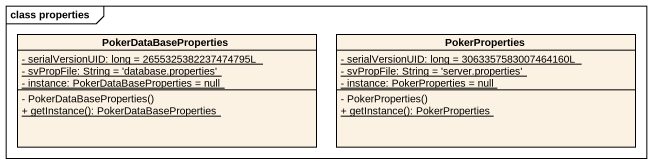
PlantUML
@startuml
mainframe class properties
hide circle
hide empty members
skinparam classAttributeIconSize 0
class PokerDataBaseProperties {
  {static} - serialVersionUID: long = 2655325382237474795L
  {static} - svPropFile: String = 'database.properties'
  {static} - instance: PokerDataBaseProperties = null
  - PokerDataBaseProperties()
  {static} + getInstance(): PokerDataBaseProperties
}
class PokerProperties {
  {static} - serialVersionUID: long = 3063357583007464160L
  {static} - svPropFile: String = 'server.properties'
  {static} - instance: PokerProperties = null
  - PokerProperties()
  {static} + getInstance(): PokerProperties
}
@enduml
